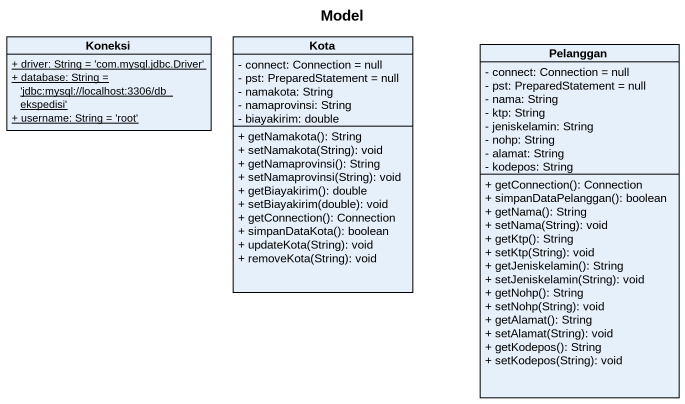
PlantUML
@startuml
title Model
hide circle
hide empty members
skinparam classAttributeIconSize 0
class Koneksi {
  {static} + driver: String = 'com.mysql.jdbc.Driver'
  {static} + database: String = 'jdbc:mysql://localhost:3306/db_ekspedisi'
  {static} + username: String = 'root'
}
class Kota {
  - connect: Connection = null
  - pst: PreparedStatement = null
  - namakota: String
  - namaprovinsi: String
  - biayakirim: double
  + getNamakota(): String
  + setNamakota(String): void
  + getNamaprovinsi(): String
  + setNamaprovinsi(String): void
  + getBiayakirim(): double
  + setBiayakirim(double): void
  + getConnection(): Connection
  + simpanDataKota(): boolean
  + updateKota(String): void
  + removeKota(String): void
}
class Pelanggan {
  - connect: Connection = null
  - pst: PreparedStatement = null
  - nama: String
  - ktp: String
  - jeniskelamin: String
  - nohp: String
  - alamat: String
  - kodepos: String
  + getConnection(): Connection
  + simpanDataPelanggan(): boolean
  + getNama(): String
  + setNama(String): void
  + getKtp(): String
  + setKtp(String): void
  + getJeniskelamin(): String
  + setJeniskelamin(String): void
  + getNohp(): String
  + setNohp(String): void
  + getAlamat(): String
  + setAlamat(String): void
  + getKodepos(): String
  + setKodepos(String): void
}
@enduml
